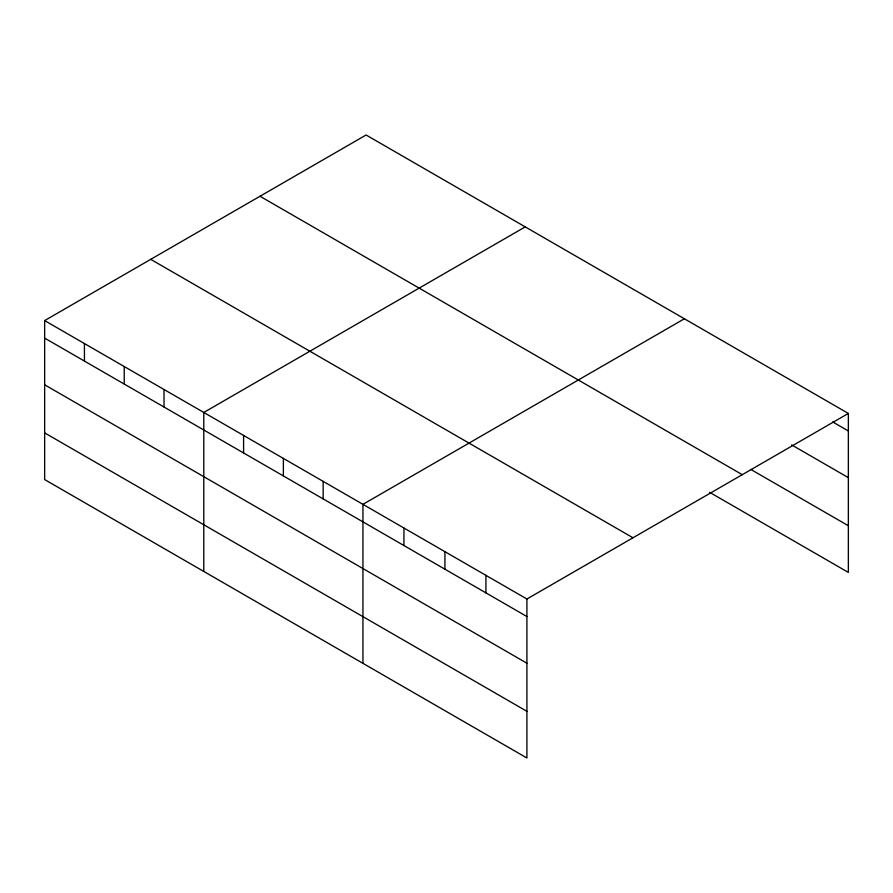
<?xml version="1.0" encoding="UTF-8"?>
<svg xmlns="http://www.w3.org/2000/svg" width="893" height="893" viewBox="0 0 893 893"><rect width="100%" height="100%" fill="white"/><g stroke="black" fill="none" stroke-linecap="round" stroke-linejoin="round"><path stroke-width="1.34" d="M709.701 492.367L848.35 572.413L848.35 413.437L366.085 134.999L44.65 320.587L44.65 479.563L526.915 758.001L526.915 599.013L44.65 320.587M525.229 226.889L203.794 412.466L203.794 571.442M684.384 318.768L362.949 504.344L362.949 663.332M526.915 599.013L848.35 413.437M832.678 421.909L848.35 430.962M791.689 444.926L848.35 477.643M750.689 469.35L848.35 525.731M260.008 196.248L742.273 474.674M150.727 259.338L632.992 537.776M44.65 338.112L526.915 616.538M44.65 384.794L526.915 663.22M44.65 432.882L526.915 711.319M485.926 575.349L485.926 592.874M444.926 551.684L444.926 569.209M403.937 528.02L403.937 545.545M323.154 481.383L323.154 498.908M283.371 458.41L283.371 475.936M243.588 435.438L243.588 452.963M164.011 389.493L164.011 407.018M124.227 366.521L124.227 384.046M84.433 343.559L84.433 361.085"/></g></svg>
